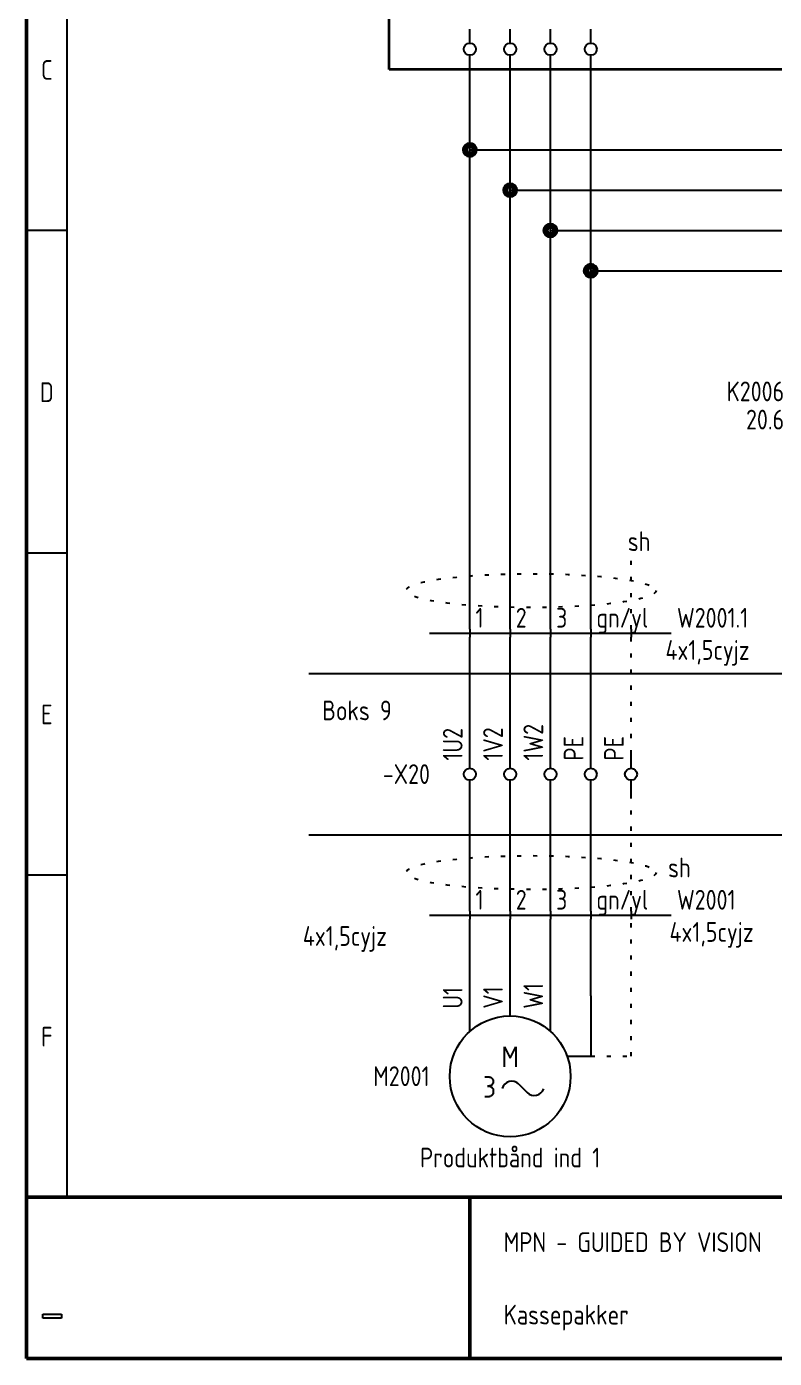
# Model space of a CAD drawing. Header units: millimetres. Extents: x 10 to 410, y 10 to 275.
# Drawn here: x 10 to 102.8, y 10 to 175.3 of the extents above; entities that cross this region are included whole.
import ezdxf
from ezdxf.enums import TextEntityAlignment as Align

# ---------------------------------------------------------------- set-up
doc = ezdxf.new("R2010")
doc.units = ezdxf.units.MM
doc.linetypes.add('Caddy_Dot', pattern=[2, 0.5, -1.5])
doc.linetypes.add('Caddy_Solid', pattern=[0])
doc.layers.add('2', color=7, linetype='Continuous')
doc.styles.add('Caddy_Vectorfont1p', font='isocp___.ttf', dxfattribs={"width": 0.9})
picture_1 = doc.add_image_def('image1.bmp', size_in_pixel=(51, 10))

# ---------------------------------------------------------------- blocks, each defined once
blk = doc.blocks.new('Blk1')
at = {"linetype": 'Caddy_Solid', "lineweight": 50}
for p, q in [((10, 10), (10, 275)), ((10, 30), (410, 30)), ((65, 30), (65, 10)), ((410, 10), (10, 10))]:
    blk.add_line(p, q, dxfattribs=at)
at = {"linetype": 'Caddy_Solid', "lineweight": 25}
for p, q in [((15, 270), (15, 30)), ((15, 150), (10, 150)), ((10, 110), (15, 110)), ((10, 70), (15, 70)), ((10, 30), (15, 30))]:
    blk.add_line(p, q, dxfattribs=at)
at = {"lineweight": 25, "style": 'Caddy_Vectorfont1p', "width": 0.9}
for s, p in [('C', (12.5, 168.7)), ('D', (12.5, 128.7)), ('E', (12.5, 88.7)), ('F', (12.5, 48.7))]:
    blk.add_text(s, height=2.45, dxfattribs=at).set_placement(p, align=Align.CENTER)
for s, p in [('MPN - GUIDED BY VISION', (69.2, 23.2)), ('Kassepakker', (69.2, 14.2))]:
    blk.add_text(s, height=2.45, dxfattribs=at).set_placement(p)
image = blk.add_image(picture_1, insert=(12, 15), size_in_units=(2.32, 0.484))
blk = doc.blocks.new('Blk2')
at = {"linetype": 'Caddy_Solid', "lineweight": 25}
for p, q in [((65, 173.25), (65, 175)), ((65, 170), (65, 171.75))]:
    blk.add_line(p, q, dxfattribs=at)
blk.add_circle((65, 172.5), 0.75, dxfattribs=at)
at = {"lineweight": 25, "style": 'Caddy_Vectorfont1p', "width": 0.9, "flags": 1}
blk.add_attdef('$TAG160410', (67.6, 174.2), '', height=2.45, rotation=90, dxfattribs=at)
at = {"layer": '2', "lineweight": 25, "style": 'Caddy_Vectorfont1p', "width": 0.9, "flags": 1}
blk.add_attdef('$TAG160400', (64.1, 174.2), '', height=2.45, rotation=90, dxfattribs=at)
for tag, p in [('$TAG140020', (60.05, 178.3)), ('$TAG140050', (60.05, 174.8)), ('$TAG160010', (60.05, 171.3)), ('$TAG160030', (60.05, 167.8)), ('$TAG160040', (60.05, 162.8))]:
    blk.add_attdef(tag, text='', height=2.45, dxfattribs=at).set_placement(p, align=Align.RIGHT)
blk = doc.blocks.new('Blk3')
at = {"linetype": 'Caddy_Solid', "lineweight": 25}
for p, q in [((70, 173.25), (70, 175)), ((70, 170), (70, 171.75))]:
    blk.add_line(p, q, dxfattribs=at)
blk.add_circle((70, 172.5), 0.75, dxfattribs=at)
at = {"lineweight": 25, "style": 'Caddy_Vectorfont1p', "width": 0.9, "flags": 1}
blk.add_attdef('$TAG160410', (72.6, 174.2), '', height=2.45, rotation=90, dxfattribs=at)
at = {"layer": '2', "lineweight": 25, "style": 'Caddy_Vectorfont1p', "width": 0.9, "flags": 1}
blk.add_attdef('$TAG160400', (69.1, 174.2), '', height=2.45, rotation=90, dxfattribs=at)
for tag, p in [('$TAG140020', (65.05, 178.3)), ('$TAG140050', (65.05, 174.8)), ('$TAG160010', (65.05, 171.3)), ('$TAG160030', (65.05, 167.8)), ('$TAG160040', (65.05, 162.8))]:
    blk.add_attdef(tag, text='', height=2.45, dxfattribs=at).set_placement(p, align=Align.RIGHT)
blk = doc.blocks.new('Blk4')
at = {"linetype": 'Caddy_Solid', "lineweight": 25}
for p, q in [((75, 173.25), (75, 175)), ((75, 170), (75, 171.75))]:
    blk.add_line(p, q, dxfattribs=at)
blk.add_circle((75, 172.5), 0.75, dxfattribs=at)
at = {"lineweight": 25, "style": 'Caddy_Vectorfont1p', "width": 0.9, "flags": 1}
blk.add_attdef('$TAG160410', (77.6, 174.2), '', height=2.45, rotation=90, dxfattribs=at)
at = {"layer": '2', "lineweight": 25, "style": 'Caddy_Vectorfont1p', "width": 0.9, "flags": 1}
blk.add_attdef('$TAG160400', (74.1, 174.2), '', height=2.45, rotation=90, dxfattribs=at)
for tag, p in [('$TAG140020', (70.05, 178.3)), ('$TAG140050', (70.05, 174.8)), ('$TAG160010', (70.05, 171.3)), ('$TAG160030', (70.05, 167.8)), ('$TAG160040', (70.05, 162.8))]:
    blk.add_attdef(tag, text='', height=2.45, dxfattribs=at).set_placement(p, align=Align.RIGHT)
blk = doc.blocks.new('Blk5')
at = {"linetype": 'Caddy_Solid', "lineweight": 25}
for p, q in [((80, 173.25), (80, 175)), ((80, 170), (80, 171.75))]:
    blk.add_line(p, q, dxfattribs=at)
blk.add_circle((80, 172.5), 0.75, dxfattribs=at)
at = {"lineweight": 25, "style": 'Caddy_Vectorfont1p', "width": 0.9, "flags": 1}
blk.add_attdef('$TAG160410', (82.6, 174.2), '', height=2.45, rotation=90, dxfattribs=at)
at = {"layer": '2', "lineweight": 25, "style": 'Caddy_Vectorfont1p', "width": 0.9, "flags": 1}
blk.add_attdef('$TAG160400', (79.1, 174.2), '', height=2.45, rotation=90, dxfattribs=at)
for tag, p in [('$TAG140020', (75.05, 178.3)), ('$TAG140050', (75.05, 174.8)), ('$TAG160010', (75.05, 171.3)), ('$TAG160030', (75.05, 167.8)), ('$TAG160040', (75.05, 162.8))]:
    blk.add_attdef(tag, text='', height=2.45, dxfattribs=at).set_placement(p, align=Align.RIGHT)
blk = doc.blocks.new('Blk17')
at = {"linetype": 'Caddy_Solid', "lineweight": 25}
for p, q in [((70, 83.25), (70, 85)), ((70, 80), (70, 81.75))]:
    blk.add_line(p, q, dxfattribs=at)
blk.add_circle((70, 82.5), 0.75, dxfattribs=at)
at = {"lineweight": 25, "style": 'Caddy_Vectorfont1p', "width": 0.9, "flags": 1}
blk.add_attdef('$TAG160410', (72.6, 84.2), '', height=2.45, rotation=90, dxfattribs=at)
at = {"layer": '2', "lineweight": 25, "style": 'Caddy_Vectorfont1p', "width": 0.9}
blk.add_attdef('$TAG160400', (69.1, 84.2), '', height=2.45, rotation=90, dxfattribs=at)
at = {"layer": '2', "lineweight": 25, "style": 'Caddy_Vectorfont1p', "width": 0.9, "flags": 1}
for tag, p in [('$TAG140020', (65.05, 88.3)), ('$TAG140050', (65.05, 84.8)), ('$TAG160010', (65.05, 81.3)), ('$TAG160030', (65.05, 77.8)), ('$TAG160040', (65.05, 72.8))]:
    blk.add_attdef(tag, text='', height=2.45, dxfattribs=at).set_placement(p, align=Align.RIGHT)
blk = doc.blocks.new('Blk18')
at = {"linetype": 'Caddy_Solid', "lineweight": 25}
for p, q in [((75, 83.25), (75, 85)), ((75, 80), (75, 81.75))]:
    blk.add_line(p, q, dxfattribs=at)
blk.add_circle((75, 82.5), 0.75, dxfattribs=at)
at = {"lineweight": 25, "style": 'Caddy_Vectorfont1p', "width": 0.9, "flags": 1}
blk.add_attdef('$TAG160410', (77.6, 84.2), '', height=2.45, rotation=90, dxfattribs=at)
at = {"layer": '2', "lineweight": 25, "style": 'Caddy_Vectorfont1p', "width": 0.9}
blk.add_attdef('$TAG160400', (74.1, 84.2), '', height=2.45, rotation=90, dxfattribs=at)
at = {"layer": '2', "lineweight": 25, "style": 'Caddy_Vectorfont1p', "width": 0.9, "flags": 1}
for tag, p in [('$TAG140020', (70.05, 88.3)), ('$TAG140050', (70.05, 84.8)), ('$TAG160010', (70.05, 81.3)), ('$TAG160030', (70.05, 77.8)), ('$TAG160040', (70.05, 72.8))]:
    blk.add_attdef(tag, text='', height=2.45, dxfattribs=at).set_placement(p, align=Align.RIGHT)
blk = doc.blocks.new('Blk19')
at = {"linetype": 'Caddy_Solid', "lineweight": 25}
for p, q in [((80, 83.25), (80, 85)), ((80, 80), (80, 81.75))]:
    blk.add_line(p, q, dxfattribs=at)
blk.add_circle((80, 82.5), 0.75, dxfattribs=at)
at = {"lineweight": 25, "style": 'Caddy_Vectorfont1p', "width": 0.9, "flags": 1}
blk.add_attdef('$TAG160410', (82.6, 84.2), '', height=2.45, rotation=90, dxfattribs=at)
at = {"layer": '2', "lineweight": 25, "style": 'Caddy_Vectorfont1p', "width": 0.9}
blk.add_attdef('$TAG160400', (79.1, 84.2), '', height=2.45, rotation=90, dxfattribs=at)
at = {"layer": '2', "lineweight": 25, "style": 'Caddy_Vectorfont1p', "width": 0.9, "flags": 1}
for tag, p in [('$TAG140020', (75.05, 88.3)), ('$TAG140050', (75.05, 84.8)), ('$TAG160010', (75.05, 81.3)), ('$TAG160030', (75.05, 77.8)), ('$TAG160040', (75.05, 72.8))]:
    blk.add_attdef(tag, text='', height=2.45, dxfattribs=at).set_placement(p, align=Align.RIGHT)
blk = doc.blocks.new('Blk20')
at = {"linetype": 'Caddy_Solid', "lineweight": 25}
for p, q in [((65, 83.25), (65, 85)), ((65, 80), (65, 81.75))]:
    blk.add_line(p, q, dxfattribs=at)
blk.add_circle((65, 82.5), 0.75, dxfattribs=at)
at = {"lineweight": 25, "style": 'Caddy_Vectorfont1p', "width": 0.9, "flags": 1}
blk.add_attdef('$TAG160410', (67.6, 84.2), '', height=2.45, rotation=90, dxfattribs=at)
at = {"layer": '2', "lineweight": 25, "style": 'Caddy_Vectorfont1p', "width": 0.9}
blk.add_attdef('$TAG160400', (64.1, 84.2), '', height=2.45, rotation=90, dxfattribs=at)
at = {"layer": '2', "lineweight": 25, "style": 'Caddy_Vectorfont1p', "width": 0.9, "flags": 1}
for tag, p in [('$TAG140020', (60.05, 88.3)), ('$TAG140050', (60.05, 84.8)), ('$TAG160030', (60.05, 77.8)), ('$TAG160040', (60.05, 72.8))]:
    blk.add_attdef(tag, text='', height=2.45, dxfattribs=at).set_placement(p, align=Align.RIGHT)
at = {"layer": '2', "lineweight": 25, "style": 'Caddy_Vectorfont1p', "width": 0.9}
blk.add_attdef('$TAG160010', text='', height=2.45, dxfattribs=at).set_placement((60.05, 81.3), align=Align.RIGHT)
blk = doc.blocks.new('Blk21')
at = {"linetype": 'Caddy_Solid', "lineweight": 25}
for p, q in [((85, 83.25), (85, 85)), ((85, 80), (85, 81.75))]:
    blk.add_line(p, q, dxfattribs=at)
blk.add_circle((85, 82.5), 0.75, dxfattribs=at)
at = {"lineweight": 25, "style": 'Caddy_Vectorfont1p', "width": 0.9, "flags": 1}
blk.add_attdef('$TAG160410', (87.6, 84.2), '', height=2.45, rotation=90, dxfattribs=at)
at = {"layer": '2', "lineweight": 25, "style": 'Caddy_Vectorfont1p', "width": 0.9}
blk.add_attdef('$TAG160400', (84.1, 84.2), '', height=2.45, rotation=90, dxfattribs=at)
at = {"layer": '2', "lineweight": 25, "style": 'Caddy_Vectorfont1p', "width": 0.9, "flags": 1}
for tag, p in [('$TAG140020', (80.05, 88.3)), ('$TAG140050', (80.05, 84.8)), ('$TAG160010', (80.05, 81.3)), ('$TAG160030', (80.05, 77.8)), ('$TAG160040', (80.05, 72.8))]:
    blk.add_attdef(tag, text='', height=2.45, dxfattribs=at).set_placement(p, align=Align.RIGHT)
blk = doc.blocks.new('Blk27')
at = {"linetype": 'Caddy_Solid', "lineweight": 25}
for p, q in [((110, 132.5), (110, 135)), ((115, 132.5), (115, 135)), ((120, 132.5), (120, 135)), ((110, 127.5), (106.58, 133.42)), ((115, 127.5), (111.58, 133.42)), ((120, 127.5), (116.58, 133.42)), ((108.56, 130), (110, 130)), ((111, 130), (113, 130)), ((114, 130), (116, 130)), ((117, 130), (118.56, 130)), ((110, 127.5), (110, 125)), ((115, 127.5), (115, 125)), ((120, 127.5), (120, 125))]:
    blk.add_line(p, q, dxfattribs=at)
for centre in [(110, 133.75), (115, 133.75), (120, 133.75)]:
    blk.add_ellipse(centre, major_axis=(1.25, 0), ratio=1, start_param=1.570796, end_param=4.712389, dxfattribs=at)
at = {"lineweight": 25, "style": 'Caddy_Vectorfont1p', "width": 0.9}
for tag, p in [('$TAG175000_00', (109.05, 135.9)), ('$TAG175000_02', (114.05, 135.9)), ('$TAG175000_04', (119.05, 135.9))]:
    blk.add_attdef(tag, p, '', height=2.45, rotation=90, dxfattribs=at)
at = {"lineweight": 25, "style": 'Caddy_Vectorfont1p', "width": 0.9, "flags": 1}
for tag, p in [('$TAG140020', (104, 135.8)), ('$TAG140050', (104, 132.3))]:
    blk.add_attdef(tag, text='', height=2.45, dxfattribs=at).set_placement(p, align=Align.RIGHT)
at = {"lineweight": 25, "style": 'Caddy_Vectorfont1p', "width": 0.9}
for tag, p in [('$TAG160010', (104, 128.8)), ('$TAG160500', (104, 125.3))]:
    blk.add_attdef(tag, text='', height=2.45, dxfattribs=at).set_placement(p, align=Align.RIGHT)
for tag, p in [('$TAG175000_03', (114.05, 125.9)), ('$TAG175000_05', (119.05, 125.9)), ('$TAG175000_01', (109.05, 125.9))]:
    blk.add_attdef(tag, text='', height=2.45, rotation=90, dxfattribs=at).set_placement(p, align=Align.RIGHT)
blk = doc.blocks.new('Blk30')
at = {"linetype": 'Caddy_Solid', "lineweight": 25}
for p, q in [((65, 50.59), (65, 55)), ((70, 52.5), (70, 55)), ((75, 50.59), (75, 55)), ((80, 55), (80, 47.5)), ((69.3, 46.2), (69.3, 48.65)), ((69.3, 48.65), (70, 47.25)), ((70, 47.25), (70.7, 48.65)), ((70.7, 48.65), (70.7, 46.2)), ((77.07, 47.5), (80, 47.5)), ((66.86, 44.93), (67.39, 44.93)), ((67.39, 44.93), (67.48, 44.91)), ((67.48, 44.91), (67.56, 44.9)), ((67.56, 44.9), (67.65, 44.86)), ((67.65, 44.86), (67.74, 44.79)), ((67.74, 44.79), (67.83, 44.69)), ((67.83, 44.69), (67.88, 44.58)), ((67.39, 43.79), (67.21, 43.79)), ((67.21, 43.79), (67.39, 43.79)), ((67.48, 43.81), (67.39, 43.79)), ((67.39, 43.79), (67.48, 43.78)), ((67.56, 43.83), (67.48, 43.81)), ((67.48, 43.78), (67.56, 43.76)), ((67.65, 43.88), (67.56, 43.83)), ((67.56, 43.76), (67.65, 43.71)), ((67.74, 43.93), (67.65, 43.88)), ((67.65, 43.71), (67.74, 43.65)), ((67.83, 44.04), (67.74, 43.93)), ((67.74, 43.65), (67.83, 43.55)), ((67.88, 44.15), (67.83, 44.04)), ((67.83, 43.55), (67.88, 43.45)), ((67.88, 44.58), (67.9, 44.49)), ((67.9, 44.23), (67.88, 44.15)), ((67.88, 43.45), (67.9, 43.36)), ((67.9, 44.49), (67.91, 44.41)), ((67.91, 44.32), (67.9, 44.23)), ((67.9, 43.36), (67.91, 43.27)), ((67.91, 43.01), (67.9, 42.92)), ((67.91, 44.41), (67.91, 44.32)), ((67.91, 43.27), (67.91, 43.01)), ((71.06, 44.04), (72.11, 42.99)), ((67.39, 42.48), (66.86, 42.48)), ((67.48, 42.5), (67.39, 42.48)), ((67.56, 42.52), (67.48, 42.5)), ((67.65, 42.57), (67.56, 42.52)), ((67.74, 42.62), (67.65, 42.57)), ((67.83, 42.73), (67.74, 42.62)), ((67.88, 42.83), (67.83, 42.73)), ((67.9, 42.92), (67.88, 42.83))]:
    blk.add_line(p, q, dxfattribs=at)
blk.add_circle((70, 45), 7.5, dxfattribs=at)
for centre, start_param, end_param in [((70.19, 43.16), 0.785398, 2.863293), ((72.99, 43.86), -2.356194, -0.32175)]:
    blk.add_ellipse(centre, major_axis=(1.24, 0), ratio=1, start_param=start_param, end_param=end_param, dxfattribs=at)
at = {"lineweight": 25, "style": 'Caddy_Vectorfont1p', "width": 0.9}
for tag, p in [('$TAG175000_00', (64.1, 53.4)), ('$TAG175000_02', (74.1, 53.4)), ('$TAG175000_03', (79.1, 53.4)), ('$TAG175000_01', (69.1, 53.4))]:
    blk.add_attdef(tag, p, '', height=2.45, rotation=90, dxfattribs=at)
for tag, p in [('$TAG160010', (60, 43.8)), ('$TAG160030', (60, 40.3))]:
    blk.add_attdef(tag, text='', height=2.45, dxfattribs=at).set_placement(p, align=Align.RIGHT)
at = {"lineweight": 25, "style": 'Caddy_Vectorfont1p', "width": 0.9, "flags": 1}
blk.add_attdef('$TAG160040', text='', height=2.45, dxfattribs=at).set_placement((60, 36.8), align=Align.RIGHT)
blk = doc.blocks.new('Blk66')
at = {"linetype": 'Caddy_Solid', "lineweight": 25}
blk.add_line((65, 65.5), (65, 64.5), dxfattribs=at)
at = {"lineweight": 25, "style": 'Caddy_Vectorfont1p', "width": 0.9}
blk.add_attdef('$TAG160210', (65.7, 65.7), '', height=2.45, dxfattribs=at)
at = {"lineweight": 25, "style": 'Caddy_Vectorfont1p', "width": 0.9, "flags": 1}
for tag, p in [('$TAG160010', (90.7, 65.7)), ('$TAG160220', (65.7, 60.7)), ('$TAG160030', (90.7, 60.7)), ('$TAG160230', (65.7, 55.7)), ('$TAG160200', (90.7, 55.7)), ('$TAG160040', (90.7, 50.7)), ('$TAG160101', (90.7, 45.7))]:
    blk.add_attdef(tag, p, '', height=2.45, dxfattribs=at)
blk = doc.blocks.new('Blk67')
at = {"linetype": 'Caddy_Solid', "lineweight": 25}
blk.add_line((70, 65.5), (70, 64.5), dxfattribs=at)
at = {"lineweight": 25, "style": 'Caddy_Vectorfont1p', "width": 0.9}
blk.add_attdef('$TAG160210', (70.7, 65.7), '', height=2.45, dxfattribs=at)
at = {"lineweight": 25, "style": 'Caddy_Vectorfont1p', "width": 0.9, "flags": 1}
for tag, p in [('$TAG160010', (90.7, 65.7)), ('$TAG160220', (70.7, 60.7)), ('$TAG160030', (90.7, 60.7)), ('$TAG160230', (70.7, 55.7)), ('$TAG160200', (90.7, 55.7)), ('$TAG160040', (90.7, 50.7)), ('$TAG160101', (90.7, 45.7))]:
    blk.add_attdef(tag, p, '', height=2.45, dxfattribs=at)
blk = doc.blocks.new('Blk68')
at = {"linetype": 'Caddy_Solid', "lineweight": 25}
blk.add_line((75, 65.5), (75, 64.5), dxfattribs=at)
at = {"lineweight": 25, "style": 'Caddy_Vectorfont1p', "width": 0.9}
blk.add_attdef('$TAG160210', (75.7, 65.7), '', height=2.45, dxfattribs=at)
at = {"lineweight": 25, "style": 'Caddy_Vectorfont1p', "width": 0.9, "flags": 1}
for tag, p in [('$TAG160010', (90.7, 65.7)), ('$TAG160220', (75.7, 60.7)), ('$TAG160030', (90.7, 60.7)), ('$TAG160230', (75.7, 55.7)), ('$TAG160200', (90.7, 55.7)), ('$TAG160040', (90.7, 50.7)), ('$TAG160101', (90.7, 45.7))]:
    blk.add_attdef(tag, p, '', height=2.45, dxfattribs=at)
blk = doc.blocks.new('Blk69')
at = {"linetype": 'Caddy_Solid', "lineweight": 25}
blk.add_line((80, 65.5), (80, 64.5), dxfattribs=at)
at = {"lineweight": 25, "style": 'Caddy_Vectorfont1p', "width": 0.9}
blk.add_attdef('$TAG160210', (80.7, 65.7), '', height=2.45, dxfattribs=at)
at = {"lineweight": 25, "style": 'Caddy_Vectorfont1p', "width": 0.9, "flags": 1}
for tag, p in [('$TAG160010', (90.7, 65.7)), ('$TAG160220', (80.7, 60.7)), ('$TAG160030', (90.7, 60.7)), ('$TAG160230', (80.7, 55.7)), ('$TAG160200', (90.7, 55.7)), ('$TAG160040', (90.7, 50.7)), ('$TAG160101', (90.7, 45.7))]:
    blk.add_attdef(tag, p, '', height=2.45, dxfattribs=at)
blk = doc.blocks.new('Blk70')
at = {"linetype": 'Caddy_Solid', "lineweight": 25}
blk.add_line((85, 65.5), (85, 64.5), dxfattribs=at)
at = {"lineweight": 25, "style": 'Caddy_Vectorfont1p', "width": 0.9}
for tag, p in [('$TAG160210', (85.7, 65.7)), ('$TAG160010', (90.7, 65.7)), ('$TAG160030', (90.7, 60.7)), ('$TAG160200', (90.7, 55.7))]:
    blk.add_attdef(tag, p, '', height=2.45, dxfattribs=at)
at = {"lineweight": 25, "style": 'Caddy_Vectorfont1p', "width": 0.9, "flags": 1}
for tag, p in [('$TAG160220', (85.7, 60.7)), ('$TAG160230', (85.7, 55.7)), ('$TAG160040', (90.7, 50.7)), ('$TAG160101', (90.7, 45.7))]:
    blk.add_attdef(tag, p, '', height=2.45, dxfattribs=at)
blk = doc.blocks.new('Blk76')
at = {"linetype": 'Caddy_Solid', "lineweight": 25}
blk.add_line((65, 100.5), (65, 99.5), dxfattribs=at)
at = {"lineweight": 25, "style": 'Caddy_Vectorfont1p', "width": 0.9}
blk.add_attdef('$TAG160210', (65.7, 100.7), '', height=2.45, dxfattribs=at)
at = {"lineweight": 25, "style": 'Caddy_Vectorfont1p', "width": 0.9, "flags": 1}
for tag, p in [('$TAG160010', (90.7, 100.7)), ('$TAG160220', (65.7, 95.7)), ('$TAG160030', (90.7, 95.7)), ('$TAG160230', (65.7, 90.7)), ('$TAG160200', (90.7, 90.7)), ('$TAG160040', (90.7, 85.7)), ('$TAG160101', (90.7, 80.7))]:
    blk.add_attdef(tag, p, '', height=2.45, dxfattribs=at)
blk = doc.blocks.new('Blk77')
at = {"linetype": 'Caddy_Solid', "lineweight": 25}
blk.add_line((70, 100.5), (70, 99.5), dxfattribs=at)
at = {"lineweight": 25, "style": 'Caddy_Vectorfont1p', "width": 0.9}
blk.add_attdef('$TAG160210', (70.7, 100.7), '', height=2.45, dxfattribs=at)
at = {"lineweight": 25, "style": 'Caddy_Vectorfont1p', "width": 0.9, "flags": 1}
for tag, p in [('$TAG160010', (90.7, 100.7)), ('$TAG160220', (70.7, 95.7)), ('$TAG160030', (90.7, 95.7)), ('$TAG160230', (70.7, 90.7)), ('$TAG160200', (90.7, 90.7)), ('$TAG160040', (90.7, 85.7)), ('$TAG160101', (90.7, 80.7))]:
    blk.add_attdef(tag, p, '', height=2.45, dxfattribs=at)
blk = doc.blocks.new('Blk78')
at = {"linetype": 'Caddy_Solid', "lineweight": 25}
blk.add_line((75, 100.5), (75, 99.5), dxfattribs=at)
at = {"lineweight": 25, "style": 'Caddy_Vectorfont1p', "width": 0.9}
blk.add_attdef('$TAG160210', (75.7, 100.7), '', height=2.45, dxfattribs=at)
at = {"lineweight": 25, "style": 'Caddy_Vectorfont1p', "width": 0.9, "flags": 1}
for tag, p in [('$TAG160010', (90.7, 100.7)), ('$TAG160220', (75.7, 95.7)), ('$TAG160030', (90.7, 95.7)), ('$TAG160230', (75.7, 90.7)), ('$TAG160200', (90.7, 90.7)), ('$TAG160040', (90.7, 85.7)), ('$TAG160101', (90.7, 80.7))]:
    blk.add_attdef(tag, p, '', height=2.45, dxfattribs=at)
blk = doc.blocks.new('Blk79')
at = {"linetype": 'Caddy_Solid', "lineweight": 25}
blk.add_line((80, 100.5), (80, 99.5), dxfattribs=at)
at = {"lineweight": 25, "style": 'Caddy_Vectorfont1p', "width": 0.9}
blk.add_attdef('$TAG160210', (80.7, 100.7), '', height=2.45, dxfattribs=at)
at = {"lineweight": 25, "style": 'Caddy_Vectorfont1p', "width": 0.9, "flags": 1}
for tag, p in [('$TAG160010', (90.7, 100.7)), ('$TAG160220', (80.7, 95.7)), ('$TAG160030', (90.7, 95.7)), ('$TAG160230', (80.7, 90.7)), ('$TAG160200', (90.7, 90.7)), ('$TAG160040', (90.7, 85.7)), ('$TAG160101', (90.7, 80.7))]:
    blk.add_attdef(tag, p, '', height=2.45, dxfattribs=at)
blk = doc.blocks.new('Blk80')
at = {"linetype": 'Caddy_Solid', "lineweight": 25}
blk.add_line((85, 100.5), (85, 99.5), dxfattribs=at)
at = {"lineweight": 25, "style": 'Caddy_Vectorfont1p', "width": 0.9}
for tag, p in [('$TAG160210', (85.7, 100.7)), ('$TAG160010', (90.7, 100.7)), ('$TAG160030', (90.7, 95.7)), ('$TAG160200', (90.7, 90.7))]:
    blk.add_attdef(tag, p, '', height=2.45, dxfattribs=at)
at = {"lineweight": 25, "style": 'Caddy_Vectorfont1p', "width": 0.9, "flags": 1}
for tag, p in [('$TAG160220', (85.7, 95.7)), ('$TAG160230', (85.7, 90.7)), ('$TAG160040', (90.7, 85.7)), ('$TAG160101', (90.7, 80.7))]:
    blk.add_attdef(tag, p, '', height=2.45, dxfattribs=at)

msp = doc.modelspace()

# ---------------------------------------------------------------- linework, layer by layer
at = {"linetype": 'Caddy_Solid', "lineweight": 35}
for p, q in [((55, 170), (55, 200)), ((60, 170), (55, 170)), ((220, 170), (60, 170))]:
    msp.add_line(p, q, dxfattribs=at)
at = {"linetype": 'Caddy_Solid', "lineweight": 25}
for p, q in [((65, 160), (65, 170)), ((70, 155), (70, 170)), ((75, 150), (75, 170)), ((80, 145), (80, 170)), ((65, 160), (110, 160)), ((65, 100.5), (65, 160)), ((70, 155), (115, 155)), ((70, 100.5), (70, 155)), ((75, 150), (120, 150)), ((75, 100.5), (75, 150)), ((80, 145), (165, 145)), ((80, 100.5), (80, 145)), ((60, 100), (90, 100)), ((65, 85), (65, 99.5)), ((70, 85), (70, 99.5)), ((75, 85), (75, 99.5)), ((80, 85), (80, 99.5)), ((45, 95), (100, 95)), ((100, 95), (135, 95)), ((65, 65.5), (65, 80)), ((70, 65.5), (70, 80)), ((75, 65.5), (75, 80)), ((80, 65.5), (80, 80)), ((45, 75), (100, 75)), ((100, 75), (130, 75)), ((60, 65), (90, 65)), ((65, 55), (65, 64.5)), ((70, 55), (70, 64.5)), ((75, 55), (75, 64.5)), ((80, 55), (80, 64.5)), ((65, 55), (65, 60.5)), ((70, 55), (70, 60.5)), ((75, 55), (75, 60.5)), ((80, 55), (80, 60.5)), ((65, 59.5), (65, 59.5)), ((70, 59.5), (70, 59.5)), ((75, 59.5), (75, 59.5)), ((80, 59.5), (80, 59.5))]:
    msp.add_line(p, q, dxfattribs=at)
at = {"linetype": 'Caddy_Dot', "lineweight": 25}
for p, q in [((85, 100.5), (85, 110)), ((85, 85), (85, 99.5)), ((85, 65.5), (85, 80)), ((85, 47.5), (85, 64.5)), ((80, 47.5), (85, 47.5))]:
    msp.add_line(p, q, dxfattribs=at)
at = {"lineweight": 40}
for centre, radius in [((65, 160), 0.8), ((65, 160), 0.6), ((65, 160), 0.4), ((70, 155), 0.8), ((70, 155), 0.6), ((70, 155), 0.4), ((75, 150), 0.8), ((75, 150), 0.6), ((75, 150), 0.4), ((80, 145), 0.8), ((80, 145), 0.6), ((80, 145), 0.4)]:
    msp.add_circle(centre, radius, dxfattribs=at)
at = {"linetype": 'Caddy_Dot', "lineweight": 25}
for centre in [(72.6, 105.3), (72.6, 70.3)]:
    msp.add_ellipse(centre, major_axis=(15.5, 0), ratio=0.135484, dxfattribs=at)

# ---------------------------------------------------------------- block references
for name in ['Blk1', 'Blk2', 'Blk3', 'Blk4', 'Blk5']:
    msp.add_blockref(name, (0, 0, 1))
ref = msp.add_blockref('Blk27', (0, 0, 1))
ref.add_attrib('$TAG160010', 'K2006', dxfattribs={"lineweight": 25, "height": 2.45, "style": 'Caddy_Vectorfont1p', "width": 0.9}).set_placement((104, 128.8), align=Align.RIGHT)
ref.add_attrib('$TAG160500', '20.6', dxfattribs={"lineweight": 25, "height": 2.45, "style": 'Caddy_Vectorfont1p', "width": 0.9}).set_placement((104, 125.3), align=Align.RIGHT)
ref.add_attrib('$TAG175000_00', '1', (109.05, 135.9), dxfattribs={"lineweight": 25, "height": 2.45, "rotation": 90, "style": 'Caddy_Vectorfont1p', "width": 0.9})
ref.add_attrib('$TAG175000_01', '2', dxfattribs={"lineweight": 25, "height": 2.45, "rotation": 90, "style": 'Caddy_Vectorfont1p', "width": 0.9}).set_placement((109.05, 125.9), align=Align.RIGHT)
ref.add_attrib('$TAG175000_02', '3', (114.05, 135.9), dxfattribs={"lineweight": 25, "height": 2.45, "rotation": 90, "style": 'Caddy_Vectorfont1p', "width": 0.9})
ref.add_attrib('$TAG175000_03', '4', dxfattribs={"lineweight": 25, "height": 2.45, "rotation": 90, "style": 'Caddy_Vectorfont1p', "width": 0.9}).set_placement((114.05, 125.9), align=Align.RIGHT)
ref.add_attrib('$TAG175000_04', '5', (119.05, 135.9), dxfattribs={"lineweight": 25, "height": 2.45, "rotation": 90, "style": 'Caddy_Vectorfont1p', "width": 0.9})
ref.add_attrib('$TAG175000_05', '6', dxfattribs={"lineweight": 25, "height": 2.45, "rotation": 90, "style": 'Caddy_Vectorfont1p', "width": 0.9}).set_placement((119.05, 125.9), align=Align.RIGHT)
ref = msp.add_blockref('Blk76', (0, 0, 1))
ref.add_attrib('$TAG160210', '1', (65.7, 100.7), dxfattribs={"lineweight": 25, "height": 2.45, "style": 'Caddy_Vectorfont1p', "width": 0.9})
ref = msp.add_blockref('Blk77', (0, 0, 1))
ref.add_attrib('$TAG160210', '2', (70.7, 100.7), dxfattribs={"lineweight": 25, "height": 2.45, "style": 'Caddy_Vectorfont1p', "width": 0.9})
ref = msp.add_blockref('Blk78', (0, 0, 1))
ref.add_attrib('$TAG160210', '3', (75.7, 100.7), dxfattribs={"lineweight": 25, "height": 2.45, "style": 'Caddy_Vectorfont1p', "width": 0.9})
ref = msp.add_blockref('Blk79', (0, 0, 1))
ref.add_attrib('$TAG160210', 'gn/yl', (80.7, 100.7), dxfattribs={"lineweight": 25, "height": 2.45, "style": 'Caddy_Vectorfont1p', "width": 0.9})
ref = msp.add_blockref('Blk80', (0, 0, 1))
ref.add_attrib('$TAG160010', 'W2001.1', (90.7, 100.7), dxfattribs={"lineweight": 25, "height": 2.45, "style": 'Caddy_Vectorfont1p', "width": 0.9})
ref = msp.add_blockref('Blk20', (0, 0, 1))
ref.add_attrib('$TAG160010', '-X20', dxfattribs={"layer": '2', "lineweight": 25, "height": 2.45, "style": 'Caddy_Vectorfont1p', "width": 0.9}).set_placement((60.05, 81.3), align=Align.RIGHT)
ref.add_attrib('$TAG160400', '1U2', (64.1, 84.2), dxfattribs={"layer": '2', "lineweight": 25, "height": 2.45, "rotation": 90, "style": 'Caddy_Vectorfont1p', "width": 0.9})
ref = msp.add_blockref('Blk17', (0, 0, 1))
ref.add_attrib('$TAG160400', '1V2', (69.1, 84.2), dxfattribs={"layer": '2', "lineweight": 25, "height": 2.45, "rotation": 90, "style": 'Caddy_Vectorfont1p', "width": 0.9})
ref = msp.add_blockref('Blk18', (0, 0, 1))
ref.add_attrib('$TAG160400', '1W2', (74.1, 84.2), dxfattribs={"layer": '2', "lineweight": 25, "height": 2.45, "rotation": 90, "style": 'Caddy_Vectorfont1p', "width": 0.9})
ref = msp.add_blockref('Blk19', (0, 0, 1))
ref.add_attrib('$TAG160400', 'PE', (79.1, 84.2), dxfattribs={"layer": '2', "lineweight": 25, "height": 2.45, "rotation": 90, "style": 'Caddy_Vectorfont1p', "width": 0.9})
ref = msp.add_blockref('Blk21', (0, 0, 1))
ref.add_attrib('$TAG160400', 'PE', (84.1, 84.2), dxfattribs={"layer": '2', "lineweight": 25, "height": 2.45, "rotation": 90, "style": 'Caddy_Vectorfont1p', "width": 0.9})
ref = msp.add_blockref('Blk66', (0, 0, 1))
ref.add_attrib('$TAG160210', '1', (65.7, 65.7), dxfattribs={"lineweight": 25, "height": 2.45, "style": 'Caddy_Vectorfont1p', "width": 0.9})
ref = msp.add_blockref('Blk67', (0, 0, 1))
ref.add_attrib('$TAG160210', '2', (70.7, 65.7), dxfattribs={"lineweight": 25, "height": 2.45, "style": 'Caddy_Vectorfont1p', "width": 0.9})
ref = msp.add_blockref('Blk68', (0, 0, 1))
ref.add_attrib('$TAG160210', '3', (75.7, 65.7), dxfattribs={"lineweight": 25, "height": 2.45, "style": 'Caddy_Vectorfont1p', "width": 0.9})
ref = msp.add_blockref('Blk69', (0, 0, 1))
ref.add_attrib('$TAG160210', 'gn/yl', (80.7, 65.7), dxfattribs={"lineweight": 25, "height": 2.45, "style": 'Caddy_Vectorfont1p', "width": 0.9})
ref = msp.add_blockref('Blk70', (0, 0, 1))
ref.add_attrib('$TAG160010', 'W2001', (90.7, 65.7), dxfattribs={"lineweight": 25, "height": 2.45, "style": 'Caddy_Vectorfont1p', "width": 0.9})
ref = msp.add_blockref('Blk30', (0, 0, 1))
ref.add_attrib('$TAG160010', 'M2001', dxfattribs={"lineweight": 25, "height": 2.45, "style": 'Caddy_Vectorfont1p', "width": 0.9}).set_placement((60, 43.8), align=Align.RIGHT)
ref.add_attrib('$TAG175000_00', 'U1', (64.1, 53.4), dxfattribs={"lineweight": 25, "height": 2.45, "rotation": 90, "style": 'Caddy_Vectorfont1p', "width": 0.9})
ref.add_attrib('$TAG175000_01', 'V1', (69.1, 53.4), dxfattribs={"lineweight": 25, "height": 2.45, "rotation": 90, "style": 'Caddy_Vectorfont1p', "width": 0.9})
ref.add_attrib('$TAG175000_02', 'W1', (74.1, 53.4), dxfattribs={"lineweight": 25, "height": 2.45, "rotation": 90, "style": 'Caddy_Vectorfont1p', "width": 0.9})

# ---------------------------------------------------------------- texts
at = {"lineweight": 25, "style": 'Caddy_Vectorfont1p', "width": 0.9}
for s, p in [('sh', (86, 110.2)), ('4x1,5cyjz', (94.5, 96.7)), ('Boks 9', (51, 89.2)), ('sh', (91, 69.7)), ('4x1,5cyjz', (49.5, 61.2)), ('4x1,5cyjz', (95, 61.7)), ('Produktbånd ind 1', (70, 33.7))]:
    msp.add_text(s, height=2.45, dxfattribs=at).set_placement(p, align=Align.CENTER)

doc.saveas('drawing.dxf')
